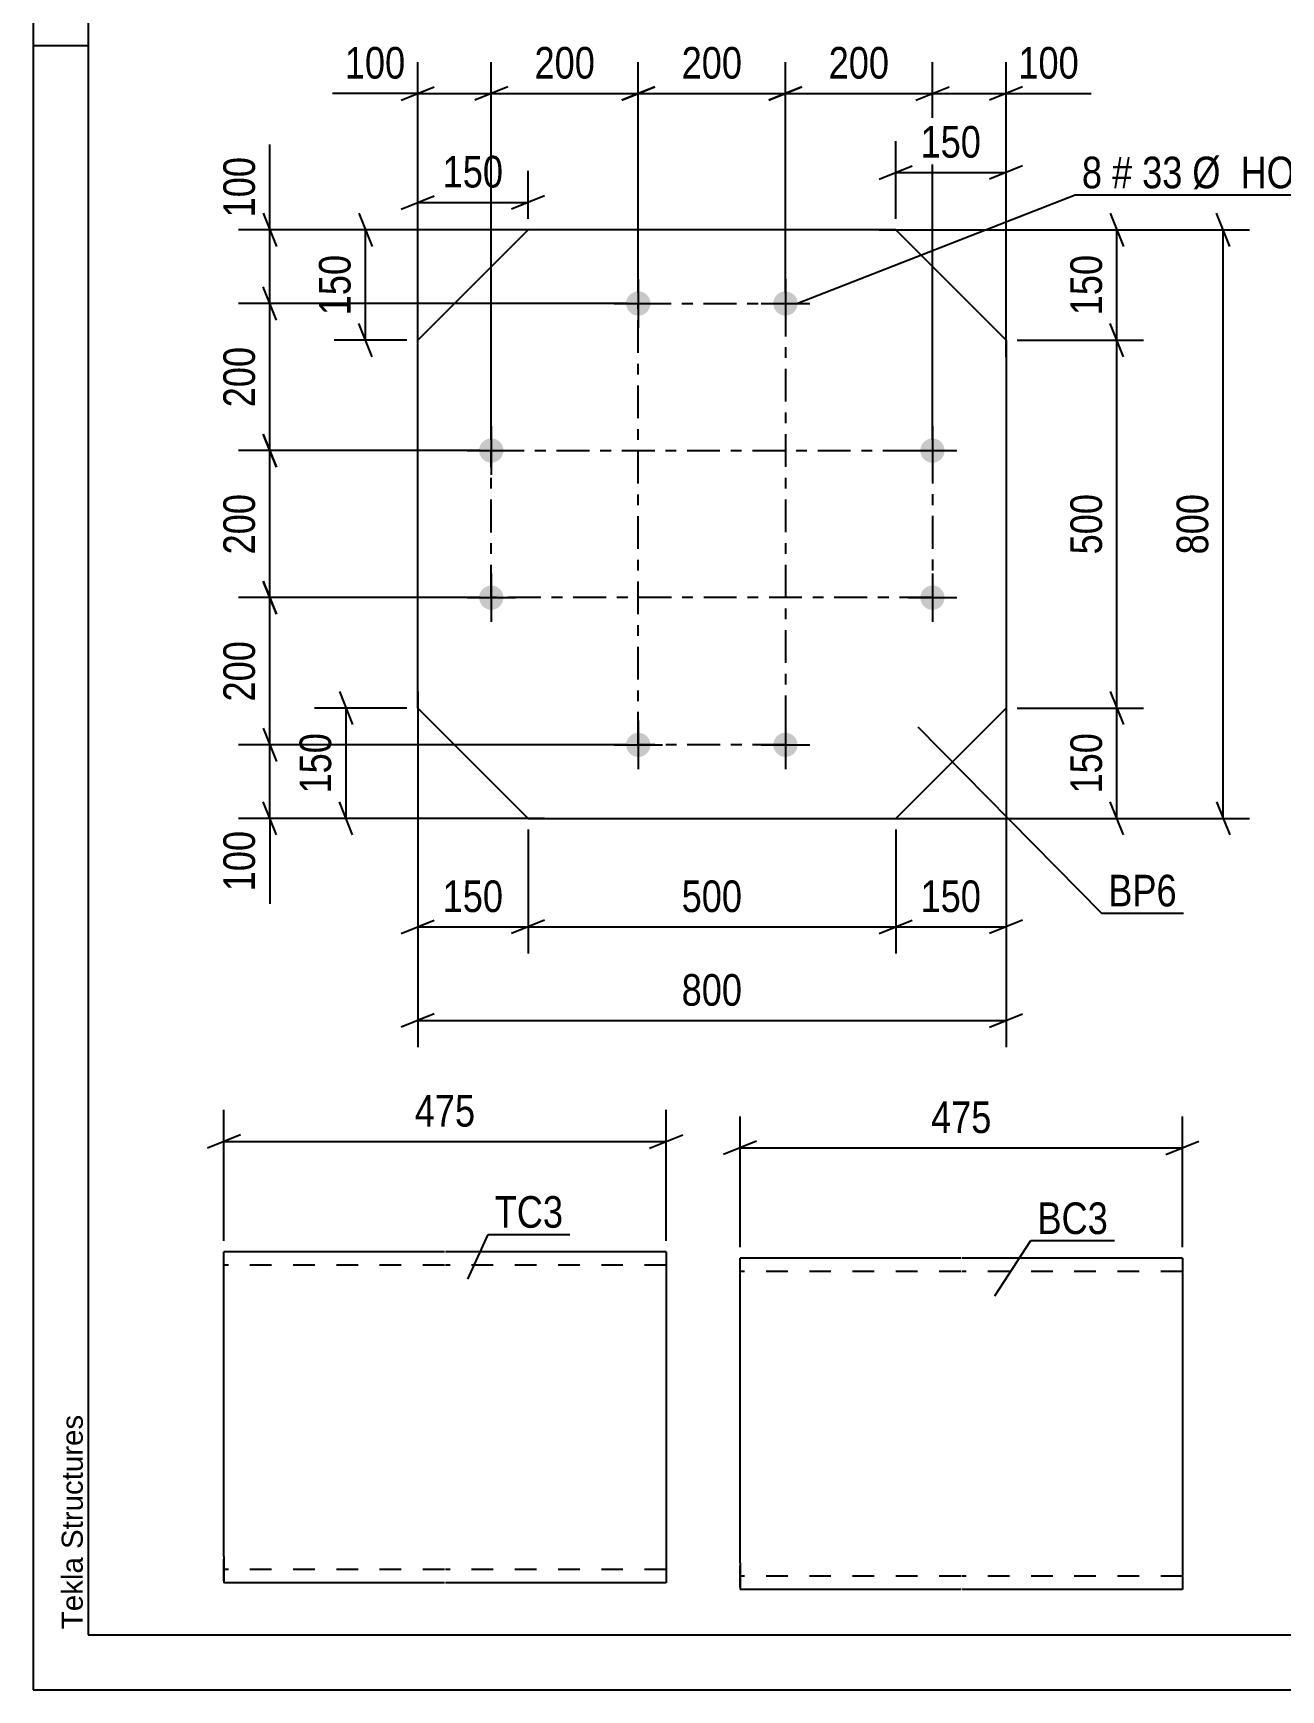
# Model space of a CAD drawing. Header units: millimetres. Extents: x 0 to 594, y 0 to 420.
# Drawn here: x 0 to 113.1, y 0 to 150.1 of the extents above; entities that cross this region are included whole.
import ezdxf

# ---------------------------------------------------------------- set-up
doc = ezdxf.new("R2010")
doc.units = ezdxf.units.MM
doc.linetypes.add('DXK_LINE_DOT2', pattern=[3.9198, 1.9599, -1.9599])
doc.linetypes.add('DXK_LINE_DOT3', pattern=[5.9187, 2.979, -0.9799, 0.9799, -0.9799])
doc.styles.add('Arial', font='arial.ttf', dxfattribs={"height": 0.2})
doc.styles.add('Arial Narrow', font='ARIALN.TTF', dxfattribs={"height": 0.2})

# ---------------------------------------------------------------- blocks, each defined once
blk = doc.blocks.new('Unknown-681868478-1131')
at = {"color": 5, "linetype": 'Continuous'}
for p, q in [((0, 420), (0, 0)), ((5, 415), (5, 5)), ((5, 149), (0, 149)), ((5, 5), (589, 5)), ((0, 0), (594, 0))]:
    blk.add_line(p, q, dxfattribs=at)
at = {"color": 174, "linetype": 'Continuous', "style": 'Arial'}
blk.add_text('Tekla Structures', height=1.9102, rotation=90, dxfattribs=at).set_placement((4.5, 5.5))
blk = doc.blocks.new('Part-681868478-12189 - 12188')
at = {"color": 2, "linetype": 'Continuous'}
for p, q in [((37.3, 39.7), (17.3, 39.7)), ((17.3, 12.1), (17.3, 39.7)), ((57.4, 39.7), (37.4, 39.7)), ((57.4, 39.7), (57.4, 9.7)), ((17.3, 12.1), (17.3, 9.7)), ((37.3, 9.7), (17.3, 9.7)), ((57.4, 9.7), (37.4, 9.7))]:
    blk.add_line(p, q, dxfattribs=at)
at = {"color": 7, "linetype": 'DXK_LINE_DOT2'}
for p, q in [((37.3, 38.5), (17.3, 38.5)), ((57.4, 38.5), (37.4, 38.5)), ((17.3, 9.88), (17.3, 12.1)), ((17.3, 10.9), (17.3, 10.99)), ((37.3, 10.9), (17.3, 10.9)), ((57.4, 10.9), (37.4, 10.9)), ((57.4, 10.9), (57.4, 10.99))]:
    blk.add_line(p, q, dxfattribs=at)
blk = doc.blocks.new('Part-681868478-12197 - 12196')
at = {"color": 2, "linetype": 'Continuous'}
for p, q in [((84.1, 39.11), (64.1, 39.11)), ((64.1, 11.51), (64.1, 39.11)), ((104.2, 39.11), (84.2, 39.11)), ((104.2, 39.11), (104.2, 9.11)), ((64.1, 11.51), (64.1, 9.11)), ((84.1, 9.11), (64.1, 9.11)), ((104.2, 9.11), (84.2, 9.11))]:
    blk.add_line(p, q, dxfattribs=at)
at = {"color": 7, "linetype": 'DXK_LINE_DOT2'}
for p, q in [((84.1, 37.91), (64.1, 37.91)), ((104.2, 37.91), (84.2, 37.91)), ((64.1, 9.29), (64.1, 11.51)), ((64.1, 10.31), (64.1, 10.4)), ((84.1, 10.31), (64.1, 10.31)), ((104.2, 10.31), (84.2, 10.31)), ((104.2, 10.31), (104.2, 10.4))]:
    blk.add_line(p, q, dxfattribs=at)
blk = doc.blocks.new('Part-681868478-12221 - 12220')
at = {"color": 2, "linetype": 'Continuous'}
for p, q in [((34.87, 122.31), (44.87, 132.31)), ((78.21, 132.31), (44.87, 132.31)), ((78.21, 132.31), (88.21, 122.31)), ((34.87, 88.98), (34.87, 122.31)), ((88.21, 122.31), (88.21, 88.98)), ((34.87, 88.98), (44.87, 78.98)), ((88.21, 88.98), (78.21, 78.98)), ((44.87, 78.98), (78.21, 78.98))]:
    blk.add_line(p, q, dxfattribs=at)
blk = doc.blocks.new('Bolt-681868478-12222 - 12220')
at = {"linetype": 'Continuous'}
for points in [[(54.87, 126.74, -1), (54.87, 124.54, -1)], [(68.21, 126.74, -1), (68.21, 124.54, -1)], [(41.54, 113.41, -1), (41.54, 111.21, -1)], [(81.54, 113.41, -1), (81.54, 111.21, -1)], [(41.54, 100.08, -1), (41.54, 97.88, -1)], [(81.54, 100.08, -1), (81.54, 97.88, -1)], [(54.87, 86.74, -1), (54.87, 84.54, -1)], [(68.21, 86.74, -1), (68.21, 84.54, -1)]]:
    blk.add_hatch(color=1, dxfattribs=at).paths.add_polyline_path(points)
at = {"color": 1, "linetype": 'Continuous'}
for p, q in [((54.87, 127.84), (54.87, 123.44)), ((68.21, 127.84), (68.21, 123.44)), ((52.67, 125.64), (57.07, 125.64)), ((66.01, 125.64), (70.41, 125.64)), ((41.54, 114.51), (41.54, 110.11)), ((81.54, 114.51), (81.54, 110.11)), ((39.34, 112.31), (43.74, 112.31)), ((79.34, 112.31), (83.74, 112.31)), ((41.54, 101.18), (41.54, 96.78)), ((81.54, 101.18), (81.54, 96.78)), ((39.34, 98.98), (43.74, 98.98)), ((79.34, 98.98), (83.74, 98.98)), ((54.87, 87.84), (54.87, 83.44)), ((68.21, 87.84), (68.21, 83.44)), ((52.67, 85.64), (57.07, 85.64)), ((66.01, 85.64), (70.41, 85.64))]:
    blk.add_line(p, q, dxfattribs=at)
blk = doc.blocks.new('Rectangle-681868478-13642 - 12220')
at = {"color": 1, "linetype": 'DXK_LINE_DOT3'}
blk.add_lwpolyline([(54.87, 125.64), (68.21, 125.64), (68.21, 85.64), (54.87, 85.64), (54.87, 125.64)], close=True, dxfattribs=at)
blk = doc.blocks.new('Rectangle-681868478-13652 - 12220')
at = {"color": 1, "linetype": 'DXK_LINE_DOT3'}
blk.add_lwpolyline([(41.54, 112.31), (81.54, 112.31), (81.54, 98.98), (41.54, 98.98), (41.54, 112.31)], close=True, dxfattribs=at)
blk = doc.blocks.new('StraightDimension-681868478-12374 - 12188')
at = {"color": 7, "linetype": 'Continuous'}
for p, q in [((17.3, 40.7), (17.3, 52.55)), ((57.4, 40.7), (57.4, 52.55)), ((18.8, 50.3), (15.8, 49.1)), ((17.3, 49.7), (57.4, 49.7)), ((55.9, 49.1), (58.9, 50.3))]:
    blk.add_line(p, q, dxfattribs=at)
at = {"color": 0}
blk.add_wipeout([(40.69, 50.45), (40.69, 54.65), (34, 54.65), (34, 50.45)], dxfattribs=at)
at = {"color": 3, "style": 'Arial Narrow'}
blk.add_text('475', height=2.863, dxfattribs=at).set_placement((34.6, 51.05))
blk = doc.blocks.new('StraightDimension-681868478-12452 - 12196')
at = {"color": 7, "linetype": 'Continuous'}
for p, q in [((64.1, 40.11), (64.1, 51.96)), ((104.2, 40.11), (104.2, 51.96)), ((65.6, 49.71), (62.6, 48.51)), ((102.7, 48.51), (105.7, 49.71)), ((64.1, 49.11), (104.2, 49.11))]:
    blk.add_line(p, q, dxfattribs=at)
at = {"color": 0}
blk.add_wipeout([(87.49, 49.86), (87.49, 54.06), (80.81, 54.06), (80.81, 49.86)], dxfattribs=at)
at = {"color": 3, "style": 'Arial Narrow'}
blk.add_text('475', height=2.863, dxfattribs=at).set_placement((81.41, 50.46))
blk = doc.blocks.new('StraightDimension-681868478-19335 - 12220')
at = {"color": 7, "linetype": 'Continuous'}
for p, q in [((20.86, 133.81), (22.06, 130.81)), ((46.37, 132.31), (18.61, 132.31)), ((21.46, 125.64), (21.46, 132.31)), ((22.06, 124.14), (20.86, 127.14)), ((53.87, 125.64), (18.61, 125.64))]:
    blk.add_line(p, q, dxfattribs=at)
at = {"color": 0}
blk.add_wipeout([(20.71, 139.52), (16.51, 139.52), (16.51, 132.84), (20.71, 132.84)], dxfattribs=at)
at = {"color": 7, "linetype": 'Continuous'}
blk.add_line((21.46, 132.31), (21.46, 140.04), dxfattribs=at)
blk.add_line((21.46, 132.31), (21.46, 140.04), dxfattribs=at)
at = {"color": 3, "style": 'Arial Narrow'}
blk.add_text('100', height=2.863, rotation=90.0002, dxfattribs=at).set_placement((20.11, 133.44))
blk = doc.blocks.new('StraightDimension-681868478-13802 - 12220')
at = {"color": 7, "linetype": 'Continuous'}
for p, q in [((98.86, 120.81), (97.66, 123.81)), ((89.21, 122.31), (100.66, 122.31)), ((98.26, 88.98), (98.26, 122.31)), ((97.66, 90.48), (98.86, 87.48)), ((89.21, 88.98), (100.66, 88.98))]:
    blk.add_line(p, q, dxfattribs=at)
at = {"color": 0}
blk.add_wipeout([(97.51, 108.99), (93.31, 108.99), (93.31, 102.3), (97.51, 102.3)], dxfattribs=at)
at = {"color": 3, "style": 'Arial Narrow'}
blk.add_text('500', height=2.863, rotation=90.0002, dxfattribs=at).set_placement((96.91, 102.9))
blk = doc.blocks.new('StraightDimension-681868478-13801 - 12220')
at = {"color": 7, "linetype": 'Continuous'}
for p, q in [((97.66, 133.81), (98.86, 130.81)), ((76.71, 132.31), (100.66, 132.31)), ((98.26, 122.31), (98.26, 132.31)), ((98.86, 120.81), (97.66, 123.81)), ((89.21, 122.31), (100.66, 122.31))]:
    blk.add_line(p, q, dxfattribs=at)
at = {"color": 0}
blk.add_wipeout([(97.51, 130.65), (93.31, 130.65), (93.31, 123.97), (97.51, 123.97)], dxfattribs=at)
at = {"color": 3, "style": 'Arial Narrow'}
blk.add_text('150', height=2.863, rotation=90.0002, dxfattribs=at).set_placement((96.91, 124.57))
blk = doc.blocks.new('StraightDimension-681868478-13803 - 12220')
at = {"color": 7, "linetype": 'Continuous'}
for p, q in [((97.66, 90.48), (98.86, 87.48)), ((89.21, 88.98), (100.66, 88.98)), ((98.26, 78.98), (98.26, 88.98)), ((98.86, 77.48), (97.66, 80.48)), ((76.71, 78.98), (100.66, 78.98))]:
    blk.add_line(p, q, dxfattribs=at)
at = {"color": 0}
blk.add_wipeout([(97.51, 87.32), (93.31, 87.32), (93.31, 80.63), (97.51, 80.63)], dxfattribs=at)
at = {"color": 3, "style": 'Arial Narrow'}
blk.add_text('150', height=2.863, rotation=90.0002, dxfattribs=at).set_placement((96.91, 81.23))
blk = doc.blocks.new('StraightDimension-681868478-13832 - 12220')
at = {"color": 7, "linetype": 'Continuous'}
for p, q in [((108.49, 130.81), (107.29, 133.81)), ((76.71, 132.31), (110.29, 132.31)), ((107.89, 78.98), (107.89, 132.31)), ((107.29, 80.48), (108.49, 77.48)), ((76.71, 78.98), (110.29, 78.98))]:
    blk.add_line(p, q, dxfattribs=at)
at = {"color": 0}
blk.add_wipeout([(107.14, 108.99), (102.94, 108.99), (102.94, 102.3), (107.14, 102.3)], dxfattribs=at)
at = {"color": 3, "style": 'Arial Narrow'}
blk.add_text('800', height=2.863, rotation=90.0002, dxfattribs=at).set_placement((106.54, 102.9))
blk = doc.blocks.new('StraightDimension-681868478-13843 - 12220')
at = {"color": 7, "linetype": 'Continuous'}
for p, q in [((88.21, 90.48), (88.21, 66.74)), ((78.21, 77.98), (78.21, 66.74)), ((76.71, 68.54), (79.71, 69.74)), ((78.21, 69.14), (88.21, 69.14)), ((89.71, 69.74), (86.71, 68.54))]:
    blk.add_line(p, q, dxfattribs=at)
at = {"color": 0}
blk.add_wipeout([(86.55, 69.89), (86.55, 74.09), (79.86, 74.09), (79.86, 69.89)], dxfattribs=at)
at = {"color": 3, "style": 'Arial Narrow'}
blk.add_text('150', height=2.863, dxfattribs=at).set_placement((80.46, 70.49))
blk = doc.blocks.new('StraightDimension-681868478-13844 - 12220')
at = {"color": 7, "linetype": 'Continuous'}
for p, q in [((44.87, 77.98), (44.87, 66.74)), ((78.21, 77.98), (78.21, 66.74)), ((46.37, 69.74), (43.37, 68.54)), ((44.87, 69.14), (78.21, 69.14)), ((76.71, 68.54), (79.71, 69.74))]:
    blk.add_line(p, q, dxfattribs=at)
at = {"color": 0}
blk.add_wipeout([(64.88, 69.89), (64.88, 74.09), (58.2, 74.09), (58.2, 69.89)], dxfattribs=at)
at = {"color": 3, "style": 'Arial Narrow'}
blk.add_text('500', height=2.863, dxfattribs=at).set_placement((58.8, 70.49))
blk = doc.blocks.new('StraightDimension-681868478-23281 - 12220')
at = {"color": 7, "linetype": 'Continuous'}
for p, q in [((68.21, 126.64), (68.21, 147.52)), ((81.54, 113.31), (81.54, 147.52)), ((69.71, 145.27), (66.71, 144.07)), ((68.21, 144.67), (81.54, 144.67)), ((80.04, 144.07), (83.04, 145.27))]:
    blk.add_line(p, q, dxfattribs=at)
at = {"color": 0}
blk.add_wipeout([(78.22, 145.42), (78.22, 149.62), (71.53, 149.62), (71.53, 145.42)], dxfattribs=at)
at = {"color": 3, "style": 'Arial Narrow'}
blk.add_text('200', height=2.863, dxfattribs=at).set_placement((72.13, 146.02))
blk = doc.blocks.new('StraightDimension-681868478-13845 - 12220')
at = {"color": 7, "linetype": 'Continuous'}
for p, q in [((34.87, 90.48), (34.87, 66.74)), ((44.87, 77.98), (44.87, 66.74)), ((33.37, 68.54), (36.37, 69.74)), ((34.87, 69.14), (44.87, 69.14)), ((46.37, 69.74), (43.37, 68.54))]:
    blk.add_line(p, q, dxfattribs=at)
at = {"color": 0}
blk.add_wipeout([(43.22, 69.89), (43.22, 74.09), (36.53, 74.09), (36.53, 69.89)], dxfattribs=at)
at = {"color": 3, "style": 'Arial Narrow'}
blk.add_text('150', height=2.863, dxfattribs=at).set_placement((37.13, 70.49))
blk = doc.blocks.new('StraightDimension-681868478-13886 - 12220')
at = {"color": 7, "linetype": 'Continuous'}
for p, q in [((34.87, 90.48), (34.87, 58.25)), ((88.21, 90.48), (88.21, 58.25)), ((36.37, 61.25), (33.37, 60.05)), ((34.87, 60.65), (88.21, 60.65)), ((86.71, 60.05), (89.71, 61.25))]:
    blk.add_line(p, q, dxfattribs=at)
at = {"color": 0}
blk.add_wipeout([(64.88, 61.4), (64.88, 65.6), (58.2, 65.6), (58.2, 61.4)], dxfattribs=at)
at = {"color": 3, "style": 'Arial Narrow'}
blk.add_text('800', height=2.863, dxfattribs=at).set_placement((58.8, 62))
blk = doc.blocks.new('StraightDimension-681868478-19339 - 12220')
at = {"color": 7, "linetype": 'Continuous'}
for p, q in [((20.86, 87.14), (22.06, 84.14)), ((53.87, 85.64), (18.61, 85.64)), ((21.46, 78.98), (21.46, 85.64)), ((22.06, 77.48), (20.86, 80.48)), ((46.37, 78.98), (18.61, 78.98))]:
    blk.add_line(p, q, dxfattribs=at)
at = {"color": 0}
blk.add_wipeout([(20.71, 78.45), (16.51, 78.45), (16.51, 71.77), (20.71, 71.77)], dxfattribs=at)
at = {"color": 7, "linetype": 'Continuous'}
blk.add_line((21.46, 78.98), (21.46, 71.24), dxfattribs=at)
blk.add_line((21.46, 78.98), (21.46, 71.24), dxfattribs=at)
at = {"color": 3, "style": 'Arial Narrow'}
blk.add_text('100', height=2.863, rotation=90.0002, dxfattribs=at).set_placement((20.11, 72.37))
blk = doc.blocks.new('StraightDimension-681868478-19410 - 12220')
at = {"color": 7, "linetype": 'Continuous'}
for p, q in [((81.54, 113.31), (81.54, 147.52)), ((88.21, 120.81), (88.21, 147.52)), ((80.04, 144.07), (83.04, 145.27)), ((81.54, 144.67), (88.21, 144.67)), ((89.71, 145.27), (86.71, 144.07))]:
    blk.add_line(p, q, dxfattribs=at)
at = {"color": 0}
blk.add_wipeout([(95.42, 145.42), (95.42, 149.62), (88.73, 149.62), (88.73, 145.42)], dxfattribs=at)
at = {"color": 7, "linetype": 'Continuous'}
blk.add_line((88.21, 144.67), (95.94, 144.67), dxfattribs=at)
blk.add_line((88.21, 144.67), (95.94, 144.67), dxfattribs=at)
at = {"color": 3, "style": 'Arial Narrow'}
blk.add_text('100', height=2.863, dxfattribs=at).set_placement((89.33, 146.02))
blk = doc.blocks.new('StraightDimension-681868478-19414 - 12220')
at = {"color": 7, "linetype": 'Continuous'}
for p, q in [((34.87, 120.81), (34.87, 147.52)), ((41.54, 113.31), (41.54, 147.52)), ((33.37, 144.07), (36.37, 145.27)), ((34.87, 144.67), (41.54, 144.67)), ((43.04, 145.27), (40.04, 144.07))]:
    blk.add_line(p, q, dxfattribs=at)
at = {"color": 0}
blk.add_wipeout([(34.35, 145.42), (34.35, 149.62), (27.66, 149.62), (27.66, 145.42)], dxfattribs=at)
at = {"color": 7, "linetype": 'Continuous'}
blk.add_line((34.87, 144.67), (27.14, 144.67), dxfattribs=at)
blk.add_line((34.87, 144.67), (27.14, 144.67), dxfattribs=at)
at = {"color": 3, "style": 'Arial Narrow'}
blk.add_text('100', height=2.863, dxfattribs=at).set_placement((28.26, 146.02))
blk = doc.blocks.new('StraightDimension-681868478-19901 - 12220')
at = {"color": 7, "linetype": 'Continuous'}
for p, q in [((27.77, 90.48), (28.97, 87.48)), ((33.87, 88.98), (25.52, 88.98)), ((28.37, 78.98), (28.37, 88.98)), ((28.97, 77.48), (27.77, 80.48)), ((46.37, 78.98), (25.52, 78.98))]:
    blk.add_line(p, q, dxfattribs=at)
at = {"color": 0}
blk.add_wipeout([(27.62, 87.32), (23.42, 87.32), (23.42, 80.63), (27.62, 80.63)], dxfattribs=at)
at = {"color": 3, "style": 'Arial Narrow'}
blk.add_text('150', height=2.863, rotation=90.0002, dxfattribs=at).set_placement((27.02, 81.23))
blk = doc.blocks.new('StraightDimension-681868478-19912 - 12220')
at = {"color": 7, "linetype": 'Continuous'}
for p, q in [((29.53, 133.81), (30.73, 130.81)), ((46.37, 132.31), (27.28, 132.31)), ((30.13, 122.31), (30.13, 132.31)), ((30.73, 120.81), (29.53, 123.81)), ((33.87, 122.31), (27.28, 122.31))]:
    blk.add_line(p, q, dxfattribs=at)
at = {"color": 0}
blk.add_wipeout([(29.38, 130.65), (25.18, 130.65), (25.18, 123.97), (29.38, 123.97)], dxfattribs=at)
at = {"color": 3, "style": 'Arial Narrow'}
blk.add_text('150', height=2.863, rotation=90.0002, dxfattribs=at).set_placement((28.78, 124.57))
blk = doc.blocks.new('StraightDimension-681868478-19987 - 12220')
at = {"color": 7, "linetype": 'Continuous'}
for p, q in [((34.87, 120.81), (34.87, 137.65)), ((44.87, 133.31), (44.87, 137.65)), ((33.37, 134.2), (36.37, 135.4)), ((46.37, 135.4), (43.37, 134.2)), ((34.87, 134.8), (44.87, 134.8))]:
    blk.add_line(p, q, dxfattribs=at)
at = {"color": 0}
blk.add_wipeout([(43.22, 135.55), (43.22, 139.75), (36.53, 139.75), (36.53, 135.55)], dxfattribs=at)
at = {"color": 3, "style": 'Arial Narrow'}
blk.add_text('150', height=2.863, dxfattribs=at).set_placement((37.13, 136.15))
blk = doc.blocks.new('StraightDimension-681868478-19998 - 12220')
at = {"color": 7, "linetype": 'Continuous'}
for p, q in [((78.21, 133.31), (78.21, 140.36)), ((88.21, 120.81), (88.21, 140.36)), ((76.71, 136.91), (79.71, 138.11)), ((78.21, 137.51), (88.21, 137.51)), ((89.71, 138.11), (86.71, 136.91))]:
    blk.add_line(p, q, dxfattribs=at)
at = {"color": 0}
blk.add_wipeout([(86.55, 138.26), (86.55, 142.46), (79.86, 142.46), (79.86, 138.26)], dxfattribs=at)
at = {"color": 3, "style": 'Arial Narrow'}
blk.add_text('150', height=2.863, dxfattribs=at).set_placement((80.46, 138.86))
blk = doc.blocks.new('StraightDimension-681868478-23259 - 12220')
at = {"color": 7, "linetype": 'Continuous'}
for p, q in [((22.06, 97.48), (20.86, 100.48)), ((40.54, 98.98), (18.61, 98.98)), ((21.46, 85.64), (21.46, 98.98)), ((20.86, 87.14), (22.06, 84.14)), ((53.87, 85.64), (18.61, 85.64))]:
    blk.add_line(p, q, dxfattribs=at)
at = {"color": 0}
blk.add_wipeout([(20.71, 95.65), (16.51, 95.65), (16.51, 88.97), (20.71, 88.97)], dxfattribs=at)
at = {"color": 3, "style": 'Arial Narrow'}
blk.add_text('200', height=2.863, rotation=90.0002, dxfattribs=at).set_placement((20.11, 89.57))
blk = doc.blocks.new('StraightDimension-681868478-23261 - 12220')
at = {"color": 7, "linetype": 'Continuous'}
for p, q in [((22.06, 110.81), (20.86, 113.81)), ((40.54, 112.31), (18.61, 112.31)), ((21.46, 98.98), (21.46, 112.31)), ((20.86, 100.48), (22.06, 97.48)), ((40.54, 98.98), (18.61, 98.98))]:
    blk.add_line(p, q, dxfattribs=at)
at = {"color": 0}
blk.add_wipeout([(20.71, 108.99), (16.51, 108.99), (16.51, 102.3), (20.71, 102.3)], dxfattribs=at)
at = {"color": 3, "style": 'Arial Narrow'}
blk.add_text('200', height=2.863, rotation=90.0002, dxfattribs=at).set_placement((20.11, 102.9))
blk = doc.blocks.new('StraightDimension-681868478-23263 - 12220')
at = {"color": 7, "linetype": 'Continuous'}
for p, q in [((22.06, 124.14), (20.86, 127.14)), ((53.87, 125.64), (18.61, 125.64)), ((21.46, 112.31), (21.46, 125.64)), ((20.86, 113.81), (22.06, 110.81)), ((40.54, 112.31), (18.61, 112.31))]:
    blk.add_line(p, q, dxfattribs=at)
at = {"color": 0}
blk.add_wipeout([(20.71, 122.32), (16.51, 122.32), (16.51, 115.63), (20.71, 115.63)], dxfattribs=at)
at = {"color": 3, "style": 'Arial Narrow'}
blk.add_text('200', height=2.863, rotation=90.0002, dxfattribs=at).set_placement((20.11, 116.23))
blk = doc.blocks.new('StraightDimension-681868478-23277 - 12220')
at = {"color": 7, "linetype": 'Continuous'}
for p, q in [((41.54, 113.31), (41.54, 147.52)), ((54.87, 126.64), (54.87, 147.52)), ((43.04, 145.27), (40.04, 144.07)), ((41.54, 144.67), (54.87, 144.67)), ((53.37, 144.07), (56.37, 145.27))]:
    blk.add_line(p, q, dxfattribs=at)
at = {"color": 0}
blk.add_wipeout([(51.55, 145.42), (51.55, 149.62), (44.86, 149.62), (44.86, 145.42)], dxfattribs=at)
at = {"color": 3, "style": 'Arial Narrow'}
blk.add_text('200', height=2.863, dxfattribs=at).set_placement((45.46, 146.02))
blk = doc.blocks.new('StraightDimension-681868478-23279 - 12220')
at = {"color": 7, "linetype": 'Continuous'}
for p, q in [((54.87, 126.64), (54.87, 147.52)), ((68.21, 126.64), (68.21, 147.52)), ((56.37, 145.27), (53.37, 144.07)), ((54.87, 144.67), (68.21, 144.67)), ((66.71, 144.07), (69.71, 145.27))]:
    blk.add_line(p, q, dxfattribs=at)
at = {"color": 0}
blk.add_wipeout([(64.88, 145.42), (64.88, 149.62), (58.2, 149.62), (58.2, 145.42)], dxfattribs=at)
at = {"color": 3, "style": 'Arial Narrow'}
blk.add_text('200', height=2.863, dxfattribs=at).set_placement((58.8, 146.02))
blk = doc.blocks.new('Mark-681868478-12751 - 12188')
at = {"color": 0}
blk.add_wipeout([(48.06, 41.88), (48.06, 44.88), (41.85, 44.88), (41.85, 41.88)], dxfattribs=at)
blk.add_wipeout([(48.06, 41.88), (48.06, 44.88), (41.85, 44.88), (41.85, 41.88)], dxfattribs=at)
at = {"color": 30, "linetype": 'Continuous'}
for p, q in [((39.41, 37.21), (41.25, 41.28)), ((41.25, 41.28), (48.66, 41.28))]:
    blk.add_line(p, q, dxfattribs=at)
at = {"color": 3, "style": 'Arial Narrow'}
blk.add_text('TC3', height=2.863, dxfattribs=at).set_placement((41.85, 41.88))
blk = doc.blocks.new('Mark-681868478-12754 - 12196')
at = {"color": 0}
blk.add_wipeout([(97.45, 41.31), (97.45, 44.31), (91.06, 44.31), (91.06, 41.31)], dxfattribs=at)
blk.add_wipeout([(97.45, 41.31), (97.45, 44.31), (91.06, 44.31), (91.06, 41.31)], dxfattribs=at)
at = {"color": 30, "linetype": 'Continuous'}
for p, q in [((87.2, 35.72), (90.46, 40.71)), ((90.46, 40.71), (98.05, 40.71))]:
    blk.add_line(p, q, dxfattribs=at)
at = {"color": 3, "style": 'Arial Narrow'}
blk.add_text('BC3', height=2.863, dxfattribs=at).set_placement((91.06, 41.31))
blk = doc.blocks.new('Mark-681868478-12769 - 12220')
at = {"color": 0}
for points in [[(96.92, 136.08), (96.92, 139.08), (95.09, 139.08), (95.09, 136.08)], [(99.65, 136.08), (99.65, 139.08), (97.82, 139.08), (97.82, 136.08)], [(104.2, 136.08), (104.2, 139.08), (100.55, 139.08), (100.55, 136.08)], [(120.63, 136.08), (120.63, 139.08), (105.1, 139.08), (105.1, 136.08)]]:
    blk.add_wipeout(points, dxfattribs=at)
for points in [[(96.92, 136.08), (96.92, 139.08), (95.09, 139.08), (95.09, 136.08)], [(99.65, 136.08), (99.65, 139.08), (97.82, 139.08), (97.82, 136.08)], [(104.2, 136.08), (104.2, 139.08), (100.55, 139.08), (100.55, 136.08)], [(120.63, 136.08), (120.63, 139.08), (105.1, 139.08), (105.1, 136.08)]]:
    blk.add_wipeout(points, dxfattribs=at)
at = {"color": 7, "linetype": 'Continuous'}
for p, q in [((69.25, 125.64), (94.49, 135.48)), ((94.49, 135.48), (121.23, 135.48))]:
    blk.add_line(p, q, dxfattribs=at)
at = {"color": 3, "style": 'Arial Narrow'}
for s, height, p in [('8', 2.86, (95.09, 136.08)), ('#', 2.86, (97.82, 136.08)), ('33', 2.863, (100.55, 136.08)), ('Ø  HOLES', 2.863, (105.1, 136.08))]:
    blk.add_text(s, height=height, dxfattribs=at).set_placement(p)
blk = doc.blocks.new('Mark-681868478-12766 - 12220')
at = {"color": 0}
blk.add_wipeout([(103.69, 71), (103.69, 74), (97.48, 74), (97.48, 71)], dxfattribs=at)
blk.add_wipeout([(103.69, 71), (103.69, 74), (97.48, 74), (97.48, 71)], dxfattribs=at)
at = {"color": 30, "linetype": 'Continuous'}
for p, q in [((80.21, 87.28), (96.88, 70.4)), ((96.88, 70.4), (104.29, 70.4))]:
    blk.add_line(p, q, dxfattribs=at)
at = {"color": 3, "style": 'Arial Narrow'}
blk.add_text('BP6', height=2.863, dxfattribs=at).set_placement((97.48, 71))

msp = doc.modelspace()

# ---------------------------------------------------------------- block references
for name in ['Unknown-681868478-1131', 'Part-681868478-12221 - 12220', 'Bolt-681868478-12222 - 12220', 'Rectangle-681868478-13642 - 12220', 'Rectangle-681868478-13652 - 12220', 'Part-681868478-12189 - 12188', 'Part-681868478-12197 - 12196']:
    msp.add_blockref(name, (0, 0))

# ---------------------------------------------------------------- next in the draw order: block references
for name in ['StraightDimension-681868478-19335 - 12220', 'StraightDimension-681868478-13802 - 12220', 'StraightDimension-681868478-12374 - 12188', 'StraightDimension-681868478-12452 - 12196']:
    msp.add_blockref(name, (0, 0))

# ---------------------------------------------------------------- next in the draw order: block references
for name in ['StraightDimension-681868478-19414 - 12220', 'StraightDimension-681868478-13801 - 12220', 'StraightDimension-681868478-13803 - 12220', 'Mark-681868478-12751 - 12188', 'Mark-681868478-12754 - 12196']:
    msp.add_blockref(name, (0, 0))

# ---------------------------------------------------------------- next in the draw order: block references
for name in ['StraightDimension-681868478-19912 - 12220', 'StraightDimension-681868478-13832 - 12220']:
    msp.add_blockref(name, (0, 0))

# ---------------------------------------------------------------- next in the draw order: block references
for name in ['StraightDimension-681868478-23281 - 12220', 'StraightDimension-681868478-19987 - 12220', 'StraightDimension-681868478-13843 - 12220']:
    msp.add_blockref(name, (0, 0))

# ---------------------------------------------------------------- next in the draw order: block references
for name in ['StraightDimension-681868478-19410 - 12220', 'StraightDimension-681868478-13844 - 12220']:
    msp.add_blockref(name, (0, 0))

# ---------------------------------------------------------------- next in the draw order: block references
for name in ['StraightDimension-681868478-19998 - 12220', 'StraightDimension-681868478-13845 - 12220']:
    msp.add_blockref(name, (0, 0))

# ---------------------------------------------------------------- next in the draw order: block references
msp.add_blockref('StraightDimension-681868478-13886 - 12220', (0, 0))

# ---------------------------------------------------------------- next in the draw order: block references
for name in ['StraightDimension-681868478-19339 - 12220', 'Mark-681868478-12766 - 12220']:
    msp.add_blockref(name, (0, 0))

# ---------------------------------------------------------------- next in the draw order: block references
msp.add_blockref('StraightDimension-681868478-19901 - 12220', (0, 0))

# ---------------------------------------------------------------- next in the draw order: block references
msp.add_blockref('StraightDimension-681868478-23259 - 12220', (0, 0))

# ---------------------------------------------------------------- next in the draw order: block references
msp.add_blockref('StraightDimension-681868478-23261 - 12220', (0, 0))

# ---------------------------------------------------------------- next in the draw order: block references
msp.add_blockref('StraightDimension-681868478-23263 - 12220', (0, 0))

# ---------------------------------------------------------------- next in the draw order: block references
msp.add_blockref('StraightDimension-681868478-23277 - 12220', (0, 0))

# ---------------------------------------------------------------- next in the draw order: block references
msp.add_blockref('StraightDimension-681868478-23279 - 12220', (0, 0))

# ---------------------------------------------------------------- next in the draw order: block references
msp.add_blockref('Mark-681868478-12769 - 12220', (0, 0))

doc.saveas('drawing.dxf')
